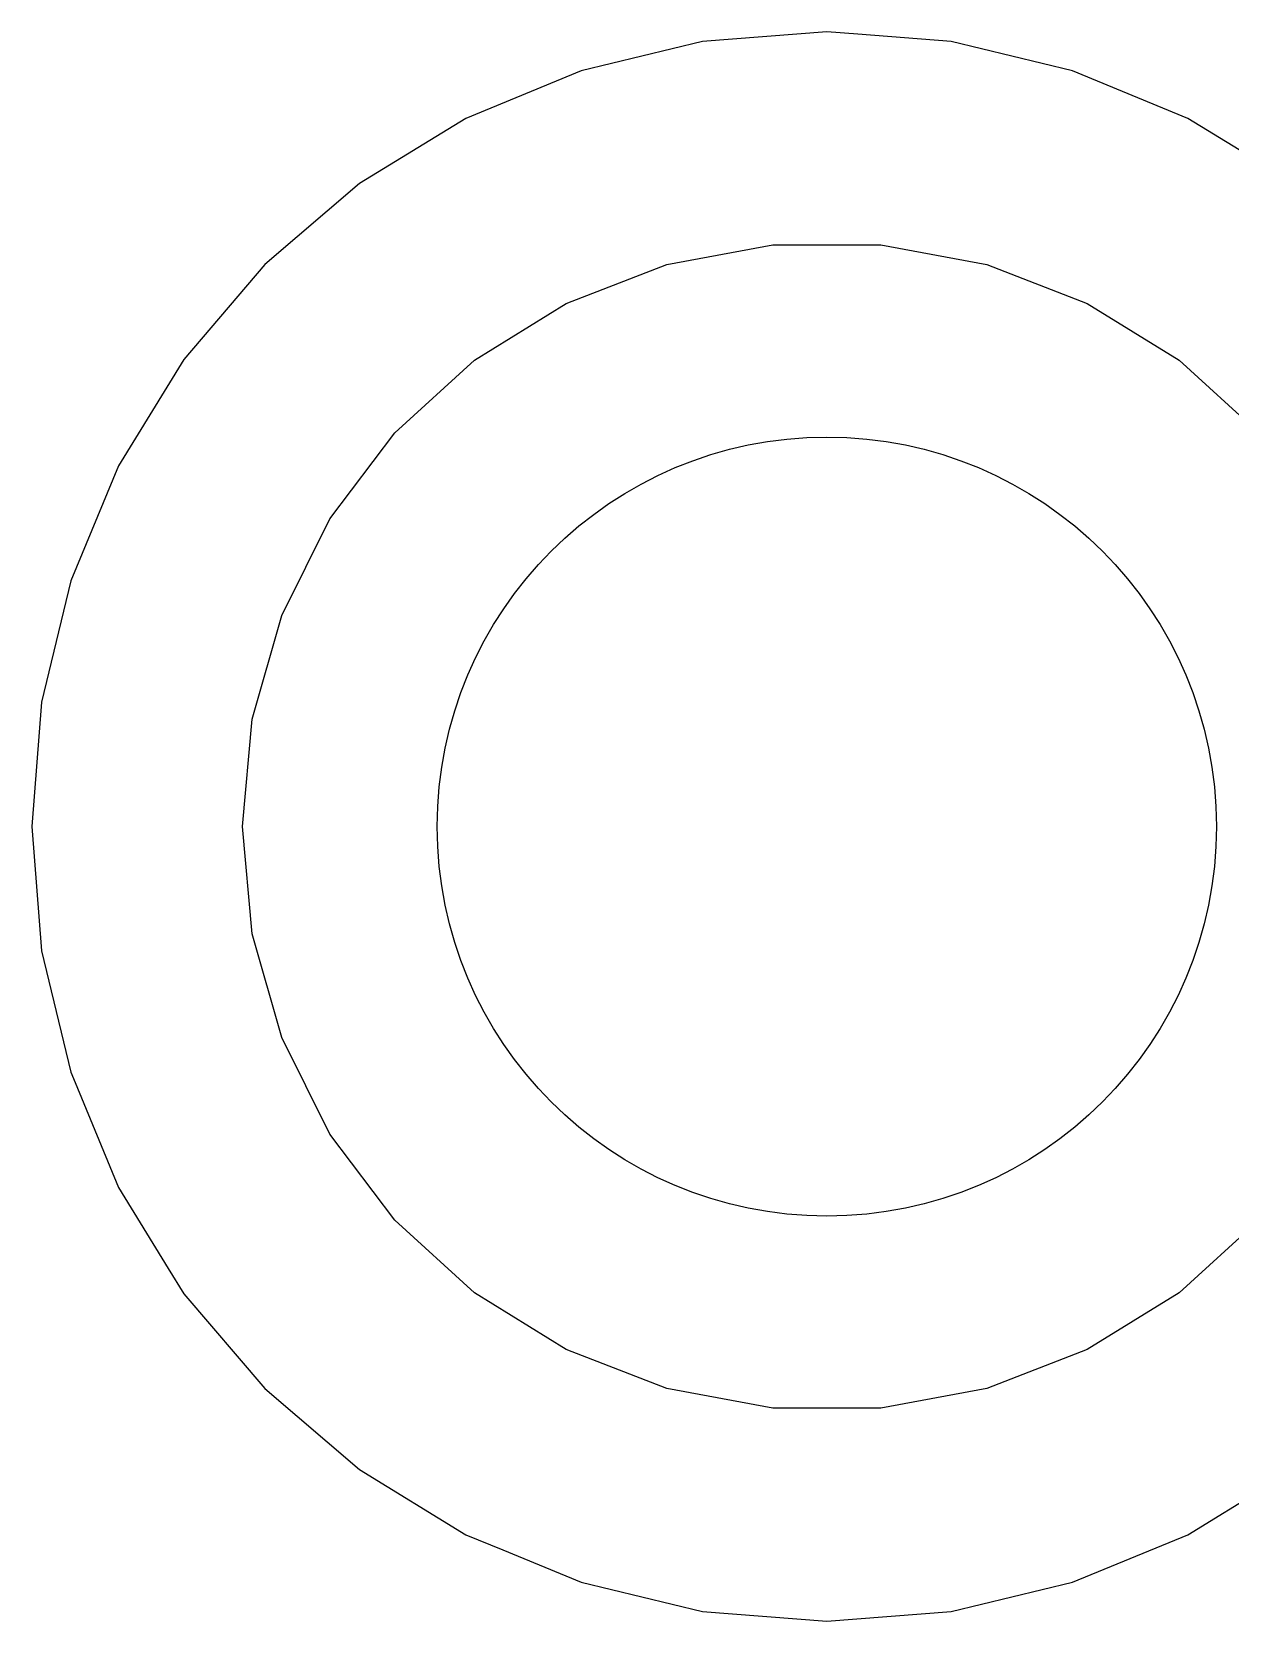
# Model space of a CAD drawing. Extents: x 0.79 to 7.48, y -4.92 to -0.79.
# Drawn here: x 5.1468 to 5.2377, y -2.876 to -2.7555 of the extents above; entities that cross this region are included whole.
import ezdxf

# ---------------------------------------------------------------- set-up
doc = ezdxf.new("R2010")
doc.units = 0
doc.header["$MEASUREMENT"] = 0
doc.layers.add('BLACK', color=7, linetype='CONTINUOUS')

msp = doc.modelspace()

# ---------------------------------------------------------------- linework, layer by layer
at = {"layer": 'BLACK', "linetype": 'CONTINUOUS'}
for p, q in [((5.20709, -2.7555), (5.19766, -2.75624)), ((5.20944, -2.75569), (5.20709, -2.7555)), ((5.20709, -2.7555), (5.20709, -2.7555)), ((5.19766, -2.75624), (5.18847, -2.75845)), ((5.21651, -2.75624), (5.20944, -2.75569)), ((5.2257, -2.75845), (5.21651, -2.75624)), ((5.18847, -2.75845), (5.17974, -2.76207)), ((5.18847, -2.75845), (5.18847, -2.75845)), ((5.23444, -2.76207), (5.2257, -2.75845)), ((5.2257, -2.75845), (5.2257, -2.75845)), ((5.2257, -2.75845), (5.2257, -2.75845)), ((5.2257, -2.75845), (5.2257, -2.75845)), ((5.2257, -2.75845), (5.2257, -2.75845)), ((5.17974, -2.76207), (5.17168, -2.76701)), ((5.2425, -2.76701), (5.23444, -2.76207)), ((5.17168, -2.76701), (5.16449, -2.77315)), ((5.19497, -2.77315), (5.203, -2.77165)), ((5.203, -2.77165), (5.21117, -2.77165)), ((5.21117, -2.77165), (5.21921, -2.77315)), ((5.16449, -2.77315), (5.15835, -2.78034)), ((5.18734, -2.7761), (5.19497, -2.77315)), ((5.21921, -2.77315), (5.22683, -2.7761)), ((5.1804, -2.7804), (5.18734, -2.7761)), ((5.22683, -2.7761), (5.23378, -2.7804)), ((5.15835, -2.78034), (5.15341, -2.7884)), ((5.17435, -2.78591), (5.1804, -2.7804)), ((5.23378, -2.7804), (5.23982, -2.78591)), ((5.16943, -2.79243), (5.17435, -2.78591)), ((5.15341, -2.7884), (5.14979, -2.79713)), ((5.16579, -2.79975), (5.16943, -2.79243)), ((5.14979, -2.79713), (5.14758, -2.80632)), ((5.14979, -2.79713), (5.14979, -2.79713)), ((5.16355, -2.80761), (5.16579, -2.79975)), ((5.14758, -2.80632), (5.14684, -2.81575)), ((5.1628, -2.81575), (5.16355, -2.80761)), ((5.14684, -2.81575), (5.14758, -2.82517)), ((5.16355, -2.82389), (5.1628, -2.81575)), ((5.16579, -2.83175), (5.16355, -2.82389)), ((5.14758, -2.82517), (5.14979, -2.83436)), ((5.16943, -2.83906), (5.16579, -2.83175)), ((5.14979, -2.83436), (5.14979, -2.83436)), ((5.14979, -2.83436), (5.14979, -2.83436)), ((5.14979, -2.83436), (5.15012, -2.83516)), ((5.15012, -2.83516), (5.15341, -2.8431)), ((5.17435, -2.84559), (5.16943, -2.83906)), ((5.15341, -2.8431), (5.15717, -2.84924)), ((5.1804, -2.85109), (5.17435, -2.84559)), ((5.23982, -2.84559), (5.23378, -2.85109)), ((5.15717, -2.84924), (5.15835, -2.85116)), ((5.15835, -2.85116), (5.16449, -2.85835)), ((5.18734, -2.8554), (5.1804, -2.85109)), ((5.23378, -2.85109), (5.22683, -2.8554)), ((5.19497, -2.85835), (5.18734, -2.8554)), ((5.22683, -2.8554), (5.21921, -2.85835)), ((5.16449, -2.85835), (5.17168, -2.86449)), ((5.203, -2.85985), (5.19497, -2.85835)), ((5.21921, -2.85835), (5.21117, -2.85985)), ((5.21117, -2.85985), (5.203, -2.85985)), ((5.17168, -2.86449), (5.17168, -2.86449)), ((5.17168, -2.86449), (5.17974, -2.86943)), ((5.23444, -2.86943), (5.2425, -2.86449)), ((5.17974, -2.86943), (5.18253, -2.87058)), ((5.2257, -2.87304), (5.23444, -2.86943)), ((5.18253, -2.87058), (5.18847, -2.87304)), ((5.18847, -2.87304), (5.19766, -2.87525)), ((5.21651, -2.87525), (5.2257, -2.87304)), ((5.19766, -2.87525), (5.20709, -2.87599)), ((5.20709, -2.87599), (5.21651, -2.87525))]:
    msp.add_line(p, q, dxfattribs=at)
at = {"layer": 'BLACK'}
msp.add_circle((5.20709, -2.81575), 0.029528, dxfattribs=at)

doc.saveas('drawing.dxf')
